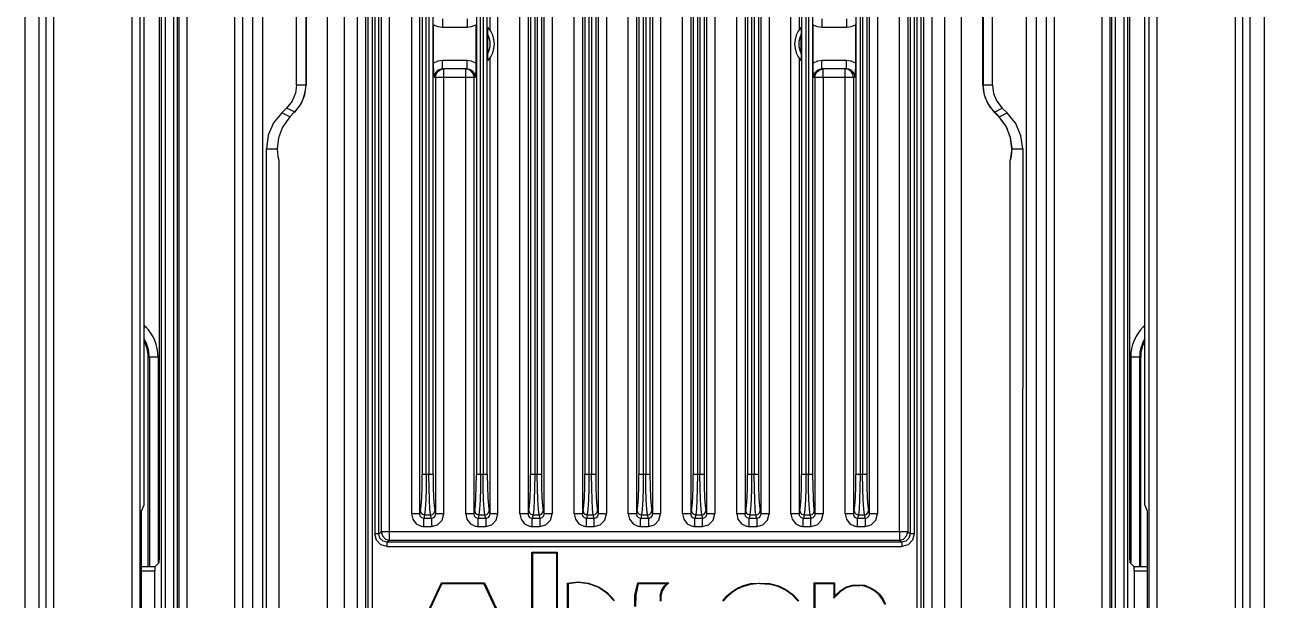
# Model space of a CAD drawing. Header units: millimetres. Extents: x -3132 to 28633, y 682 to 5849.
# Drawn here: x 23236.6 to 23385.2, y 2589.5 to 2658.5 of the extents above; entities that cross this region are included whole.
import ezdxf

# ---------------------------------------------------------------- set-up
doc = ezdxf.new("R2010")
doc.units = ezdxf.units.MM

# ---------------------------------------------------------------- blocks, each defined once
blk = doc.blocks.new('rtjg')
at = {"linetype": 'Continuous'}
for p, q in [((18415.09, 2752.42), (18415.09, 1775.2)), ((18416.76, 2753.42), (18416.76, 1774.2)), ((18417.67, 1775.24), (18417.67, 2752.38)), ((18561.11, 1775.24), (18561.11, 2752.38)), ((18562.02, 1774.2), (18562.02, 2753.42)), ((18563.69, 2752.42), (18563.69, 1775.2)), ((18442.39, 2659.79), (18442.39, 1966.32)), ((18443.62, 1965.24), (18443.62, 2659.79)), ((18535.16, 2659.79), (18535.16, 1965.24)), ((18536.38, 1966.32), (18536.38, 2659.79)), ((18451.39, 1961.97), (18451.39, 2565.63)), ((18527.39, 1964.49), (18527.39, 2565.67)), ((18447.66, 2329.38), (18447.66, 2560.47)), ((18448.77, 2560.47), (18448.77, 2329.38)), ((18448.82, 2560.47), (18448.82, 2329.38)), ((18529.96, 2329.38), (18529.96, 2560.47)), ((18530.01, 2560.47), (18530.01, 2329.38)), ((18531.12, 2329.38), (18531.12, 2560.47)), ((18461.45, 2552.7), (18461.45, 2277.94)), ((18462.45, 2277.94), (18462.45, 2552.7)), ((18471.82, 2277.94), (18471.82, 2552.72)), ((18474.45, 2277.94), (18474.45, 2552.7)), ((18475.45, 2552.7), (18475.45, 2277.94)), ((18477.33, 2552.7), (18477.33, 2277.94)), ((18478.32, 2552.72), (18478.32, 2277.94)), ((18480.95, 2277.94), (18480.95, 2552.7)), ((18481.95, 2552.7), (18481.95, 2277.94)), ((18483.83, 2552.7), (18483.83, 2277.94)), ((18484.82, 2552.72), (18484.82, 2277.94)), ((18487.45, 2277.94), (18487.45, 2552.7)), ((18488.45, 2552.7), (18488.45, 2277.94)), ((18490.33, 2552.7), (18490.33, 2277.94)), ((18491.32, 2552.72), (18491.32, 2277.94)), ((18493.95, 2277.94), (18493.95, 2552.7)), ((18494.95, 2552.7), (18494.95, 2277.94)), ((18496.83, 2552.7), (18496.83, 2277.94)), ((18497.82, 2552.72), (18497.82, 2277.94)), ((18500.45, 2277.94), (18500.45, 2552.7)), ((18501.45, 2552.7), (18501.45, 2277.94)), ((18503.33, 2552.7), (18503.33, 2277.94)), ((18504.32, 2552.72), (18504.32, 2277.94)), ((18506.95, 2277.94), (18506.95, 2552.7)), ((18516.33, 2552.7), (18516.33, 2277.94)), ((18517.32, 2552.72), (18517.32, 2277.94)), ((18454.95, 2550.7), (18454.95, 1976.9)), ((18455.95, 2550.7), (18455.95, 1976.92)), ((18457.83, 2550.7), (18457.83, 2275.76)), ((18458.83, 2275.76), (18458.82, 2550.72)), ((18519.95, 2275.76), (18519.95, 2550.7)), ((18520.95, 2550.7), (18520.95, 2275.76)), ((18522.83, 2550.7), (18522.83, 1976.92)), ((18523.82, 2550.72), (18523.82, 1976.92)), ((18453.39, 2548.07), (18453.39, 1979.55)), ((18525.39, 1979.55), (18525.39, 2548.07)), ((18462.73, 2546.24), (18462.73, 2282.63)), ((18463.23, 2282.63), (18463.23, 2546.24)), ((18463.54, 2546.24), (18463.54, 2282.63)), ((18464.04, 2282.63), (18464.04, 2546.24)), ((18469.23, 2546.24), (18469.23, 2282.63)), ((18469.73, 2282.63), (18469.73, 2546.24)), ((18470.04, 2546.24), (18470.04, 2282.63)), ((18470.54, 2282.63), (18470.54, 2546.24)), ((18475.73, 2546.24), (18475.73, 2282.63)), ((18476.23, 2546.24), (18476.23, 2282.63)), ((18476.54, 2546.24), (18476.54, 2282.63)), ((18477.04, 2546.24), (18477.04, 2282.63)), ((18482.23, 2546.24), (18482.23, 2282.63)), ((18482.73, 2546.24), (18482.73, 2282.63)), ((18483.04, 2546.24), (18483.04, 2282.63)), ((18483.54, 2546.24), (18483.54, 2282.63)), ((18488.73, 2546.24), (18488.73, 2282.63)), ((18489.23, 2546.24), (18489.23, 2282.63)), ((18489.54, 2546.24), (18489.54, 2282.63)), ((18490.04, 2546.24), (18490.04, 2282.63)), ((18495.23, 2546.24), (18495.23, 2282.63)), ((18495.73, 2546.24), (18495.73, 2282.63)), ((18496.04, 2546.24), (18496.04, 2282.63)), ((18496.54, 2546.24), (18496.54, 2282.63)), ((18501.73, 2546.24), (18501.73, 2282.63)), ((18502.23, 2546.24), (18502.23, 2282.63)), ((18502.54, 2546.24), (18502.54, 2282.63)), ((18503.04, 2546.24), (18503.04, 2282.63)), ((18508.23, 2546.24), (18508.23, 2282.63)), ((18508.73, 2546.24), (18508.73, 2282.63)), ((18509.04, 2546.24), (18509.04, 2282.63)), ((18509.54, 2546.24), (18509.54, 2282.63)), ((18514.73, 2546.24), (18514.73, 2282.63)), ((18515.23, 2546.24), (18515.23, 2282.63)), ((18515.54, 2546.24), (18515.54, 2282.63)), ((18516.04, 2546.24), (18516.04, 2282.63)), ((18456.23, 2544.24), (18456.23, 1983.38)), ((18456.73, 2544.24), (18456.73, 1983.38)), ((18457.04, 2544.24), (18457.04, 2275.52)), ((18457.54, 2275.52), (18457.54, 2544.24)), ((18521.23, 2544.24), (18521.23, 2275.52)), ((18521.73, 2544.24), (18521.73, 2275.52)), ((18522.04, 2544.24), (18522.04, 1983.38)), ((18522.54, 2544.24), (18522.54, 1983.38)), ((18470.83, 2491.57), (18470.83, 2336.05)), ((18507.95, 2491.57), (18507.95, 2336.05)), ((18547.53, 2377.81), (18547.53, 2273.11)), ((18431.25, 2273.11), (18431.25, 2374.81)), ((18537.56, 2375.36), (18537.56, 2152.26)), ((18538.55, 2151.78), (18538.55, 2375.83)), ((18544.21, 2375.83), (18544.21, 2151.78)), ((18545.21, 2152.36), (18545.21, 2375.26)), ((18545.37, 2375.02), (18545.37, 2152.6)), ((18545.87, 2152.1), (18545.87, 2375.44)), ((18546.84, 2375.51), (18546.84, 2152.11)), ((18547.34, 2151.65), (18547.34, 2375.97)), ((18431.44, 2371.8), (18431.44, 2155.82)), ((18431.96, 2156.3), (18431.96, 2371.32)), ((18433.41, 2156.78), (18433.41, 2370.84)), ((18433.56, 2371.08), (18433.56, 2156.54)), ((18434.56, 2155.97), (18434.56, 2371.65)), ((18440.22, 2371.65), (18440.22, 2155.97)), ((18441.22, 2156.44), (18441.22, 2371.18)), ((18418.59, 2161.86), (18418.59, 2365.76)), ((18560.19, 2365.76), (18560.19, 2161.86)), ((18427.91, 2357.5), (18427.91, 2170.12)), ((18428.91, 2170.12), (18428.91, 2357.5)), ((18429.39, 2278.99), (18429.39, 2357.5)), ((18549.39, 2278.99), (18549.39, 2357.5)), ((18549.87, 2357.5), (18549.87, 2170.12)), ((18550.87, 2170.12), (18550.87, 2357.5)), ((18464.11, 2332), (18464.11, 2336.62)), ((18465.17, 2337.31), (18465.17, 2336.31)), ((18465.17, 2336.31), (18468.11, 2336.31)), ((18468.11, 2337.31), (18468.11, 2336.31)), ((18469.17, 2336.62), (18469.17, 2332)), ((18509.61, 2332), (18509.61, 2336.62)), ((18510.67, 2337.31), (18510.67, 2336.31)), ((18510.67, 2336.31), (18513.61, 2336.31)), ((18513.61, 2337.31), (18513.61, 2336.31)), ((18514.67, 2336.62), (18514.67, 2332)), ((18470.61, 2333.16), (18470.61, 2335.46)), ((18508.17, 2333.16), (18508.17, 2335.46)), ((18464.11, 2331.58), (18464.11, 2332)), ((18465.17, 2331.31), (18465.17, 2332.31)), ((18468.11, 2332.31), (18465.17, 2332.31)), ((18468.11, 2331.31), (18468.11, 2332.31)), ((18470.83, 2332.57), (18470.83, 2277.94)), ((18507.95, 2332.57), (18507.95, 2277.94)), ((18509.61, 2331.58), (18509.61, 2332)), ((18510.67, 2331.31), (18510.67, 2332.31)), ((18513.61, 2332.31), (18510.67, 2332.31)), ((18513.61, 2331.31), (18513.61, 2332.31)), ((18464.17, 2330.31), (18469.11, 2330.31)), ((18464.33, 2330.31), (18464.33, 2277.94)), ((18464.95, 2331.23), (18465.18, 2331.28)), ((18468.11, 2331.31), (18465.17, 2331.31)), ((18465.33, 2331.23), (18465.32, 2331.31)), ((18465.32, 2277.94), (18465.32, 2330.31)), ((18467.95, 2277.94), (18467.95, 2331.31)), ((18468.33, 2331.23), (18468.1, 2331.28)), ((18468.95, 2277.94), (18468.95, 2330.31)), ((18469.14, 2330.71), (18469.11, 2330.31)), ((18509.67, 2330.31), (18514.61, 2330.31)), ((18509.83, 2330.31), (18509.83, 2277.94)), ((18510.45, 2331.23), (18510.68, 2331.28)), ((18513.61, 2331.31), (18510.67, 2331.31)), ((18510.83, 2331.23), (18510.82, 2331.31)), ((18510.82, 2330.31), (18510.82, 2277.94)), ((18513.45, 2277.94), (18513.45, 2331.31)), ((18513.83, 2331.23), (18513.6, 2331.28)), ((18514.45, 2330.31), (18514.45, 2277.94)), ((18514.64, 2330.71), (18514.61, 2330.31)), ((18448.82, 2329.38), (18447.66, 2329.38)), ((18531.12, 2329.38), (18529.96, 2329.38)), ((18445.9, 2326.05), (18446.48, 2326.62)), ((18446.86, 2325.57), (18445.9, 2326.05)), ((18447.42, 2326.15), (18446.48, 2326.62)), ((18447.42, 2326.15), (18446.86, 2325.57)), ((18446.93, 2325.6), (18446.86, 2325.57)), ((18447.42, 2326.15), (18447.5, 2326.17)), ((18531.28, 2326.17), (18531.31, 2326.2)), ((18531.35, 2326.14), (18532.29, 2326.62)), ((18531.87, 2325.62), (18531.85, 2325.6)), ((18531.91, 2325.56), (18532.88, 2326.05)), ((18532.29, 2326.62), (18532.88, 2326.05)), ((18444.05, 2205.88), (18444.05, 2321.74)), ((18444.05, 2321.74), (18445.35, 2321.74)), ((18533.43, 2321.74), (18534.73, 2321.74)), ((18534.73, 2321.74), (18534.72, 2205.88)), ((18445.53, 2320.36), (18445.53, 2264.78)), ((18533.25, 2264.78), (18533.25, 2320.36)), ((18429.56, 2300.39), (18429.39, 2300.57)), ((18429.39, 2300.22), (18429.56, 2300.39)), ((18549.39, 2300.57), (18549.21, 2300.39)), ((18549.21, 2300.39), (18549.39, 2300.22)), ((18429.89, 2271.57), (18429.89, 2296.73)), ((18431.08, 2296.73), (18429.89, 2296.73)), ((18430.03, 2296.73), (18430.03, 2271.57)), ((18431.08, 2296.73), (18431.08, 2272.09)), ((18548.88, 2296.73), (18547.7, 2296.73)), ((18547.7, 2296.73), (18547.7, 2272.09)), ((18548.75, 2296.73), (18548.75, 2271.57)), ((18548.88, 2271.57), (18548.88, 2296.73)), ((18464.04, 2282.63), (18462.73, 2282.63)), ((18470.54, 2282.63), (18469.23, 2282.63)), ((18477.04, 2282.63), (18475.73, 2282.63)), ((18483.54, 2282.63), (18482.23, 2282.63)), ((18490.04, 2282.63), (18488.73, 2282.63)), ((18496.54, 2282.63), (18495.23, 2282.63)), ((18503.04, 2282.63), (18501.73, 2282.63)), ((18509.54, 2282.63), (18508.23, 2282.63)), ((18516.04, 2282.63), (18514.73, 2282.63)), ((18429.09, 2278.26), (18429.39, 2278.99)), ((18429.09, 2265.47), (18429.09, 2278.26)), ((18462.45, 2277.94), (18462.53, 2278.28)), ((18464.25, 2278.28), (18464.33, 2277.94)), ((18468.95, 2277.94), (18469.03, 2278.28)), ((18470.75, 2278.28), (18470.83, 2277.94)), ((18475.45, 2277.94), (18475.53, 2278.28)), ((18477.25, 2278.28), (18477.33, 2277.94)), ((18481.95, 2277.94), (18482.03, 2278.28)), ((18483.75, 2278.28), (18483.83, 2277.94)), ((18488.45, 2277.94), (18488.53, 2278.28)), ((18490.25, 2278.28), (18490.33, 2277.94)), ((18494.95, 2277.94), (18495.03, 2278.28)), ((18496.75, 2278.28), (18496.83, 2277.94)), ((18501.45, 2277.94), (18501.53, 2278.28)), ((18503.25, 2278.28), (18503.33, 2277.94)), ((18507.95, 2277.94), (18508.03, 2278.28)), ((18509.75, 2278.28), (18509.83, 2277.94)), ((18514.45, 2277.94), (18514.53, 2278.28)), ((18516.25, 2278.28), (18516.33, 2277.94)), ((18549.69, 2278.26), (18549.39, 2278.99)), ((18549.69, 2265.47), (18549.69, 2278.26)), ((18462.45, 2277.94), (18461.45, 2277.94)), ((18463.03, 2277.8), (18462.94, 2277.38)), ((18463.87, 2277.38), (18462.94, 2277.38)), ((18463.03, 2277.8), (18463.75, 2277.8)), ((18463.87, 2277.38), (18463.75, 2277.8)), ((18463.87, 2277.38), (18463.85, 2277.19)), ((18463.85, 2277.19), (18463.85, 2276.42)), ((18465.32, 2277.94), (18464.33, 2277.94)), ((18468.95, 2277.94), (18467.95, 2277.94)), ((18469.53, 2277.8), (18469.44, 2277.38)), ((18470.37, 2277.38), (18469.44, 2277.38)), ((18469.53, 2277.8), (18470.25, 2277.8)), ((18470.37, 2277.38), (18470.25, 2277.8)), ((18470.37, 2277.38), (18470.35, 2277.19)), ((18470.35, 2277.19), (18470.35, 2276.42)), ((18471.82, 2277.94), (18470.83, 2277.94)), ((18475.45, 2277.94), (18474.45, 2277.94)), ((18476.03, 2277.8), (18475.94, 2277.38)), ((18476.87, 2277.38), (18475.94, 2277.38)), ((18476.03, 2277.8), (18476.75, 2277.8)), ((18476.87, 2277.38), (18476.75, 2277.8)), ((18476.87, 2277.38), (18476.85, 2277.19)), ((18476.85, 2277.19), (18476.85, 2276.42)), ((18478.32, 2277.94), (18477.33, 2277.94)), ((18481.95, 2277.94), (18480.95, 2277.94)), ((18482.53, 2277.8), (18482.44, 2277.38)), ((18483.37, 2277.38), (18482.44, 2277.38)), ((18482.53, 2277.8), (18483.25, 2277.8)), ((18483.37, 2277.38), (18483.25, 2277.8)), ((18484.82, 2277.94), (18483.83, 2277.94)), ((18488.45, 2277.94), (18487.45, 2277.94)), ((18489.03, 2277.8), (18488.94, 2277.38)), ((18489.87, 2277.38), (18488.94, 2277.38)), ((18489.03, 2277.8), (18489.75, 2277.8)), ((18489.87, 2277.38), (18489.75, 2277.8)), ((18489.87, 2277.38), (18489.85, 2277.19)), ((18489.85, 2277.19), (18489.85, 2276.42)), ((18491.32, 2277.94), (18490.33, 2277.94)), ((18494.95, 2277.94), (18493.95, 2277.94)), ((18495.53, 2277.8), (18495.44, 2277.38)), ((18496.37, 2277.38), (18495.44, 2277.38)), ((18495.53, 2277.8), (18496.25, 2277.8)), ((18496.37, 2277.38), (18496.25, 2277.8)), ((18497.82, 2277.94), (18496.83, 2277.94)), ((18501.45, 2277.94), (18500.45, 2277.94)), ((18502.03, 2277.8), (18501.94, 2277.38)), ((18502.87, 2277.38), (18501.94, 2277.38)), ((18502.03, 2277.8), (18502.75, 2277.8)), ((18502.87, 2277.38), (18502.75, 2277.8)), ((18502.87, 2277.38), (18502.85, 2277.19)), ((18502.85, 2277.19), (18502.85, 2276.42)), ((18504.32, 2277.94), (18503.33, 2277.94)), ((18507.95, 2277.94), (18506.95, 2277.94)), ((18508.53, 2277.8), (18508.44, 2277.38)), ((18509.37, 2277.38), (18508.44, 2277.38)), ((18508.53, 2277.8), (18509.25, 2277.8)), ((18509.37, 2277.38), (18509.25, 2277.8)), ((18510.82, 2277.94), (18509.83, 2277.94)), ((18514.45, 2277.94), (18513.45, 2277.94)), ((18515.03, 2277.8), (18514.94, 2277.38)), ((18515.87, 2277.38), (18514.94, 2277.38)), ((18515.03, 2277.8), (18515.75, 2277.8)), ((18515.87, 2277.38), (18515.75, 2277.8)), ((18515.87, 2277.38), (18515.85, 2277.19)), ((18515.85, 2277.19), (18515.85, 2276.42)), ((18517.32, 2277.94), (18516.33, 2277.94)), ((18457.54, 2275.52), (18457.04, 2275.52)), ((18457.54, 2275.52), (18457.83, 2275.76)), ((18458.34, 2275.76), (18457.83, 2275.76)), ((18458.83, 2275.76), (18458.34, 2275.76)), ((18519.95, 2275.76), (18458.83, 2275.76)), ((18462.93, 2276.42), (18463.85, 2276.42)), ((18469.43, 2276.42), (18470.35, 2276.42)), ((18475.93, 2276.42), (18476.85, 2276.42)), ((18482.43, 2276.42), (18483.35, 2276.42)), ((18488.93, 2276.42), (18489.85, 2276.42)), ((18495.43, 2276.42), (18496.35, 2276.42)), ((18501.93, 2276.42), (18502.85, 2276.42)), ((18508.43, 2276.42), (18509.35, 2276.42)), ((18514.93, 2276.42), (18515.85, 2276.42)), ((18520.95, 2275.76), (18521.23, 2275.52)), ((18521.73, 2275.52), (18521.23, 2275.52)), ((18458.83, 2274.76), (18458.54, 2274.52)), ((18458.54, 2274.02), (18458.54, 2274.52)), ((18520.24, 2274.52), (18458.54, 2274.52)), ((18458.54, 2274.02), (18520.24, 2274.02)), ((18458.83, 2274.76), (18519.96, 2274.76)), ((18520.24, 2274.52), (18519.96, 2274.76)), ((18520.24, 2274.52), (18520.24, 2274.02)), ((18475.89, 2264.97), (18475.89, 2273.31)), ((18475.96, 2273.24), (18475.89, 2273.31)), ((18475.89, 2273.31), (18478.91, 2273.31)), ((18475.96, 2273.24), (18475.96, 2264.97)), ((18475.96, 2273.24), (18478.84, 2273.24)), ((18478.84, 2273.24), (18478.91, 2273.31)), ((18478.84, 2273.24), (18478.84, 2264.38)), ((18478.91, 2273.31), (18478.91, 2264.38)), ((18430.67, 2271.57), (18429.09, 2271.57)), ((18429.09, 2271.09), (18430.69, 2271.09)), ((18430.67, 2271.57), (18431.19, 2272.09)), ((18430.67, 2271.57), (18430.69, 2271.09)), ((18430.69, 2256.53), (18430.69, 2271.09)), ((18547.59, 2272.09), (18548.1, 2271.57)), ((18548.09, 2271.09), (18548.1, 2271.57)), ((18548.09, 2271.09), (18549.69, 2271.09)), ((18548.09, 2271.09), (18548.09, 2256.53)), ((18549.69, 2271.57), (18548.1, 2271.57)), ((18459.94, 2258.72), (18465.04, 2269.65)), ((18465.09, 2269.56), (18460.08, 2258.81)), ((18465.04, 2269.65), (18470.2, 2269.65)), ((18465.09, 2269.56), (18465.04, 2269.65)), ((18465.09, 2269.56), (18470.14, 2269.56)), ((18470.14, 2269.56), (18470.2, 2269.65)), ((18475.16, 2258.81), (18470.14, 2269.56)), ((18470.2, 2269.65), (18475.3, 2258.72)), ((18480.17, 2269.6), (18481.44, 2269.75)), ((18480.17, 2266.4), (18480.17, 2269.6)), ((18480.24, 2269.54), (18480.17, 2269.6)), ((18481.44, 2269.68), (18480.24, 2269.54)), ((18480.24, 2269.54), (18480.24, 2266.51)), ((18481.44, 2269.68), (18481.44, 2269.75)), ((18481.44, 2269.75), (18482.68, 2269.6)), ((18482.66, 2269.54), (18481.44, 2269.68)), ((18482.66, 2269.54), (18482.68, 2269.6)), ((18483.84, 2269.11), (18482.66, 2269.54)), ((18482.68, 2269.6), (18483.87, 2269.17)), ((18483.84, 2269.11), (18483.87, 2269.17)), ((18483.87, 2269.17), (18484.93, 2268.47)), ((18488.25, 2268.18), (18488.58, 2269.65)), ((18488.65, 2269.56), (18488.34, 2268.17)), ((18488.58, 2269.65), (18492.3, 2269.65)), ((18488.65, 2269.56), (18488.58, 2269.65)), ((18488.65, 2269.56), (18492.08, 2269.56)), ((18491.42, 2268.71), (18491.75, 2269.25)), ((18491.82, 2269.2), (18491.5, 2268.67)), ((18491.75, 2269.25), (18492.08, 2269.56)), ((18491.75, 2269.25), (18491.82, 2269.2)), ((18492.3, 2269.65), (18491.82, 2269.2)), ((18492.08, 2269.56), (18492.3, 2269.65)), ((18500.48, 2268.97), (18501.12, 2269.27)), ((18501.13, 2269.18), (18500.52, 2268.9)), ((18501.12, 2269.27), (18502.1, 2269.57)), ((18501.13, 2269.18), (18501.12, 2269.27)), ((18502.11, 2269.45), (18501.13, 2269.18)), ((18502.1, 2269.57), (18503.23, 2269.6)), ((18502.11, 2269.45), (18502.1, 2269.54)), ((18503.23, 2269.56), (18502.11, 2269.45)), ((18503.23, 2269.56), (18503.23, 2269.65)), ((18503.23, 2269.6), (18504.39, 2269.58)), ((18503.23, 2269.56), (18504.37, 2269.47)), ((18504.37, 2269.47), (18504.39, 2269.56)), ((18505.41, 2269.2), (18504.37, 2269.47)), ((18504.39, 2269.58), (18505.45, 2269.28)), ((18505.41, 2269.2), (18505.45, 2269.28)), ((18506.3, 2268.77), (18505.41, 2269.2)), ((18505.45, 2269.28), (18506.35, 2268.85)), ((18509.72, 2269.65), (18512.18, 2269.65)), ((18509.72, 2258.72), (18509.72, 2269.65)), ((18509.81, 2269.56), (18509.72, 2269.65)), ((18509.81, 2269.56), (18512.09, 2269.56)), ((18509.81, 2269.56), (18509.81, 2258.81)), ((18512.09, 2269.56), (18512.18, 2269.65)), ((18512.09, 2269.56), (18512.09, 2267.82)), ((18512.18, 2269.65), (18512.18, 2268.03)), ((18512.84, 2268.69), (18513.54, 2269.13)), ((18513.54, 2269.13), (18514.3, 2269.37)), ((18513.58, 2269.05), (18513.54, 2269.13)), ((18514.32, 2269.27), (18513.58, 2269.05)), ((18514.3, 2269.37), (18515.2, 2269.37)), ((18514.32, 2269.27), (18514.31, 2269.36)), ((18514.32, 2269.27), (18515.19, 2269.32)), ((18515.19, 2269.32), (18515.19, 2269.41)), ((18515.76, 2269.24), (18515.19, 2269.32)), ((18515.2, 2269.37), (18515.78, 2269.35)), ((18515.76, 2269.24), (18515.78, 2269.33)), ((18516.39, 2269.02), (18515.76, 2269.24)), ((18515.78, 2269.35), (18516.42, 2269.1)), ((18484.88, 2268.42), (18483.84, 2269.11)), ((18484.88, 2268.42), (18484.93, 2268.47)), ((18485.74, 2267.5), (18484.88, 2268.42)), ((18484.93, 2268.47), (18485.79, 2267.54)), ((18488.25, 2266.81), (18488.25, 2268.18)), ((18488.34, 2268.17), (18488.25, 2268.18)), ((18488.34, 2268.17), (18488.33, 2266.82)), ((18491.26, 2268.1), (18491.42, 2268.71)), ((18491.26, 2268.1), (18491.27, 2267.44)), ((18491.26, 2268.1), (18491.35, 2268.09)), ((18491.5, 2268.67), (18491.35, 2268.09)), ((18491.35, 2268.09), (18491.36, 2267.45)), ((18491.42, 2268.71), (18491.5, 2268.67)), ((18498.75, 2267.52), (18499.28, 2268.08)), ((18499.34, 2268.02), (18498.82, 2267.46)), ((18499.28, 2268.08), (18499.87, 2268.58)), ((18499.34, 2268.02), (18499.28, 2268.08)), ((18499.93, 2268.51), (18499.34, 2268.02)), ((18499.87, 2268.58), (18500.48, 2268.97)), ((18499.93, 2268.51), (18499.87, 2268.58)), ((18500.52, 2268.9), (18499.93, 2268.51)), ((18500.52, 2268.9), (18500.48, 2268.97)), ((18506.3, 2268.77), (18506.35, 2268.85)), ((18507.1, 2268.19), (18506.3, 2268.77)), ((18506.35, 2268.85), (18507.16, 2268.25)), ((18507.1, 2268.19), (18507.16, 2268.25)), ((18507.82, 2267.43), (18507.1, 2268.19)), ((18507.16, 2268.25), (18507.88, 2267.48)), ((18512.9, 2268.62), (18512.09, 2267.82)), ((18512.09, 2267.82), (18512.18, 2268.03)), ((18512.18, 2268.03), (18512.84, 2268.69)), ((18512.9, 2268.62), (18512.84, 2268.69)), ((18513.58, 2269.05), (18512.9, 2268.62)), ((18516.39, 2269.02), (18516.42, 2269.1)), ((18517.02, 2268.66), (18516.39, 2269.02)), ((18516.42, 2269.1), (18517.07, 2268.73)), ((18517.02, 2268.66), (18517.07, 2268.73)), ((18517.51, 2268.21), (18517.02, 2268.66)), ((18517.07, 2268.73), (18517.58, 2268.27)), ((18517.51, 2268.21), (18517.58, 2268.27)), ((18517.93, 2267.63), (18517.51, 2268.21)), ((18517.58, 2268.27), (18518, 2267.68)), ((18517.93, 2267.63), (18518, 2267.68)), ((18518, 2267.68), (18518.29, 2267.09)), ((18518.21, 2267.06), (18517.93, 2267.63))]:
    blk.add_line(p, q, dxfattribs=at)
for points in [[(18432.91, 2371.33), (18432.91, 2156.36), (18432.91, 2156.28)], [(18464.11, 2336.62), (18464.61, 2336.39), (18465.17, 2336.31)], [(18468.11, 2336.31), (18468.66, 2336.39), (18469.17, 2336.62)], [(18470.61, 2335.46), (18470.61, 2335.72), (18470.61, 2335.95), (18470.62, 2336.14), (18470.63, 2336.26), (18470.64, 2336.29)], [(18508.14, 2336.29), (18508.15, 2336.26), (18508.16, 2336.14), (18508.17, 2335.95), (18508.17, 2335.72), (18508.17, 2335.46)], [(18509.61, 2336.62), (18510.11, 2336.39), (18510.67, 2336.31)], [(18513.61, 2336.31), (18514.19, 2336.4), (18514.67, 2336.62)], [(18470.64, 2332.32), (18470.63, 2332.36), (18470.62, 2332.48), (18470.61, 2332.67), (18470.61, 2332.9), (18470.61, 2333.16)], [(18508.17, 2333.16), (18508.17, 2332.9), (18508.17, 2332.67), (18508.16, 2332.48), (18508.15, 2332.36), (18508.14, 2332.32)], [(18465.17, 2332.31), (18464.62, 2332.23), (18464.11, 2332)], [(18464.17, 2330.31), (18464.14, 2330.72), (18464.12, 2331.14), (18464.11, 2331.58)], [(18469.17, 2332), (18468.66, 2332.23), (18468.11, 2332.31)], [(18469.17, 2332), (18469.17, 2331.56), (18469.15, 2331.13), (18469.14, 2330.71)], [(18510.67, 2332.31), (18510.12, 2332.23), (18509.61, 2332)], [(18509.67, 2330.31), (18509.64, 2330.72), (18509.62, 2331.14), (18509.61, 2331.58)], [(18514.67, 2332), (18514.16, 2332.23), (18513.61, 2332.31)], [(18514.67, 2332), (18514.67, 2331.56), (18514.65, 2331.13), (18514.64, 2330.71)], [(18464.54, 2331.08), (18464.36, 2330.9), (18464.22, 2330.62), (18464.17, 2330.31)], [(18464.33, 2330.31), (18464.41, 2330.69), (18464.62, 2331.02), (18464.95, 2331.23)], [(18465.17, 2331.31), (18464.86, 2331.26), (18464.58, 2331.12), (18464.54, 2331.08)], [(18465.32, 2330.31), (18465.33, 2330.69), (18465.33, 2331.23)], [(18468.74, 2331.08), (18468.7, 2331.12), (18468.42, 2331.26), (18468.11, 2331.31)], [(18468.95, 2330.31), (18468.87, 2330.69), (18468.66, 2331.01), (18468.33, 2331.23)], [(18469.11, 2330.31), (18469.06, 2330.62), (18468.92, 2330.9), (18468.74, 2331.08)], [(18510.04, 2331.08), (18509.86, 2330.9), (18509.72, 2330.62), (18509.67, 2330.31)], [(18509.83, 2330.31), (18509.91, 2330.69), (18510.12, 2331.02), (18510.45, 2331.23)], [(18510.67, 2331.31), (18510.36, 2331.26), (18510.08, 2331.12), (18510.04, 2331.08)], [(18510.82, 2330.31), (18510.83, 2330.69), (18510.83, 2331.23)], [(18514.24, 2331.08), (18514.15, 2331.15), (18513.89, 2331.27), (18513.61, 2331.31)], [(18514.45, 2330.31), (18514.37, 2330.69), (18514.16, 2331.01), (18513.83, 2331.23)], [(18514.61, 2330.31), (18514.59, 2330.52), (18514.51, 2330.75), (18514.36, 2330.97), (18514.24, 2331.08)], [(18447.66, 2329.38), (18447.53, 2328.39), (18447.13, 2327.45), (18446.48, 2326.62)], [(18448.77, 2329.38), (18448.68, 2328.51), (18448.43, 2327.66), (18448.01, 2326.86), (18447.42, 2326.15)], [(18447.5, 2326.17), (18448.21, 2327.11), (18448.66, 2328.21), (18448.82, 2329.38)], [(18529.96, 2329.38), (18530.11, 2328.21), (18530.57, 2327.11), (18531.28, 2326.17)], [(18531.31, 2326.2), (18530.91, 2326.66), (18530.55, 2327.24), (18530.29, 2327.81), (18530.13, 2328.36), (18530.04, 2328.89), (18530.01, 2329.38)], [(18531.12, 2329.38), (18531.25, 2328.38), (18531.65, 2327.44), (18532.29, 2326.62)], [(18445.9, 2326.05), (18444.92, 2324.83), (18444.28, 2323.37), (18444.06, 2321.74)], [(18531.87, 2325.62), (18531.74, 2325.76), (18531.55, 2325.95), (18531.31, 2326.2)], [(18531.85, 2325.6), (18532.72, 2324.44), (18533.24, 2323.14), (18533.43, 2321.76), (18533.25, 2320.36)], [(18533.43, 2321.74), (18533.28, 2323.04), (18532.79, 2324.35), (18531.87, 2325.62)], [(18534.73, 2321.74), (18534.52, 2323.27), (18533.9, 2324.75), (18532.88, 2326.05)], [(18446.86, 2325.57), (18445.99, 2324.34), (18445.5, 2323.04), (18445.35, 2321.74)], [(18445.35, 2321.74), (18445.37, 2321.28), (18445.43, 2320.82), (18445.53, 2320.36)], [(18533.43, 2321.74), (18533.41, 2321.28), (18533.35, 2320.82), (18533.25, 2320.36)], [(18462.53, 2278.28), (18462.61, 2278.89), (18462.68, 2279.89), (18462.72, 2281.17), (18462.73, 2282.63)], [(18463.23, 2282.63), (18463.22, 2281.02), (18463.18, 2279.59), (18463.11, 2278.47), (18463.03, 2277.8)], [(18463.75, 2277.8), (18463.67, 2278.47), (18463.6, 2279.59), (18463.56, 2281.02), (18463.54, 2282.63)], [(18464.04, 2282.63), (18464.06, 2281.17), (18464.1, 2279.89), (18464.17, 2278.89), (18464.25, 2278.28)], [(18469.03, 2278.28), (18469.11, 2278.89), (18469.18, 2279.89), (18469.22, 2281.17), (18469.23, 2282.63)], [(18469.73, 2282.63), (18469.72, 2281.02), (18469.68, 2279.59), (18469.61, 2278.47), (18469.53, 2277.8)], [(18470.25, 2277.8), (18470.17, 2278.47), (18470.1, 2279.59), (18470.06, 2281.02), (18470.04, 2282.63)], [(18470.54, 2282.63), (18470.56, 2281.17), (18470.6, 2279.89), (18470.67, 2278.89), (18470.75, 2278.28)], [(18475.53, 2278.28), (18475.61, 2278.89), (18475.68, 2279.89), (18475.72, 2281.17), (18475.73, 2282.63)], [(18476.23, 2282.63), (18476.22, 2281.02), (18476.18, 2279.59), (18476.11, 2278.47), (18476.03, 2277.8)], [(18476.75, 2277.8), (18476.67, 2278.47), (18476.6, 2279.59), (18476.56, 2281.02), (18476.54, 2282.63)], [(18477.04, 2282.63), (18477.06, 2281.17), (18477.1, 2279.89), (18477.17, 2278.89), (18477.25, 2278.28)], [(18482.03, 2278.28), (18482.11, 2278.89), (18482.18, 2279.89), (18482.22, 2281.17), (18482.23, 2282.63)], [(18482.73, 2282.63), (18482.72, 2281.02), (18482.68, 2279.59), (18482.61, 2278.47), (18482.53, 2277.8)], [(18483.25, 2277.8), (18483.17, 2278.47), (18483.1, 2279.59), (18483.06, 2281.02), (18483.04, 2282.63)], [(18483.54, 2282.63), (18483.56, 2281.17), (18483.6, 2279.89), (18483.67, 2278.89), (18483.75, 2278.28)], [(18488.53, 2278.28), (18488.61, 2278.89), (18488.68, 2279.89), (18488.72, 2281.17), (18488.73, 2282.63)], [(18489.23, 2282.63), (18489.22, 2281.02), (18489.18, 2279.59), (18489.11, 2278.47), (18489.03, 2277.8)], [(18489.75, 2277.8), (18489.67, 2278.47), (18489.6, 2279.59), (18489.56, 2281.02), (18489.54, 2282.63)], [(18490.04, 2282.63), (18490.06, 2281.17), (18490.1, 2279.89), (18490.17, 2278.89), (18490.25, 2278.28)], [(18495.03, 2278.28), (18495.11, 2278.89), (18495.18, 2279.89), (18495.22, 2281.17), (18495.23, 2282.63)], [(18495.73, 2282.63), (18495.72, 2281.02), (18495.68, 2279.59), (18495.61, 2278.47), (18495.53, 2277.8)], [(18496.25, 2277.8), (18496.17, 2278.47), (18496.1, 2279.59), (18496.06, 2281.02), (18496.04, 2282.63)], [(18496.54, 2282.63), (18496.56, 2281.17), (18496.6, 2279.89), (18496.67, 2278.89), (18496.75, 2278.28)], [(18501.53, 2278.28), (18501.61, 2278.89), (18501.68, 2279.89), (18501.72, 2281.17), (18501.73, 2282.63)], [(18502.23, 2282.63), (18502.22, 2281.02), (18502.18, 2279.59), (18502.11, 2278.47), (18502.03, 2277.8)], [(18502.75, 2277.8), (18502.67, 2278.47), (18502.6, 2279.59), (18502.56, 2281.02), (18502.54, 2282.63)], [(18503.04, 2282.63), (18503.06, 2281.17), (18503.1, 2279.89), (18503.17, 2278.89), (18503.25, 2278.28)], [(18508.03, 2278.28), (18508.11, 2278.89), (18508.18, 2279.89), (18508.22, 2281.17), (18508.23, 2282.63)], [(18508.73, 2282.63), (18508.72, 2281.02), (18508.68, 2279.59), (18508.61, 2278.47), (18508.53, 2277.8)], [(18509.25, 2277.8), (18509.17, 2278.47), (18509.1, 2279.59), (18509.06, 2281.02), (18509.04, 2282.63)], [(18509.54, 2282.63), (18509.56, 2281.17), (18509.6, 2279.89), (18509.67, 2278.89), (18509.75, 2278.28)], [(18514.53, 2278.28), (18514.61, 2278.89), (18514.68, 2279.89), (18514.72, 2281.17), (18514.73, 2282.63)], [(18515.23, 2282.63), (18515.22, 2281.02), (18515.18, 2279.59), (18515.11, 2278.47), (18515.03, 2277.8)], [(18515.75, 2277.8), (18515.67, 2278.47), (18515.6, 2279.59), (18515.56, 2281.02), (18515.54, 2282.63)], [(18516.04, 2282.63), (18516.06, 2281.17), (18516.1, 2279.89), (18516.17, 2278.89), (18516.25, 2278.28)], [(18462.53, 2278.28), (18462.59, 2278.05), (18462.77, 2277.87), (18463.03, 2277.8)], [(18463.75, 2277.8), (18463.99, 2277.86), (18464.18, 2278.04), (18464.25, 2278.28)], [(18469.03, 2278.28), (18469.09, 2278.05), (18469.27, 2277.87), (18469.53, 2277.8)], [(18470.25, 2277.8), (18470.49, 2277.86), (18470.68, 2278.04), (18470.75, 2278.28)], [(18475.53, 2278.28), (18475.59, 2278.05), (18475.77, 2277.87), (18476.03, 2277.8)], [(18476.75, 2277.8), (18476.99, 2277.86), (18477.18, 2278.04), (18477.25, 2278.28)], [(18482.03, 2278.28), (18482.09, 2278.05), (18482.27, 2277.87), (18482.53, 2277.8)], [(18483.25, 2277.8), (18483.49, 2277.86), (18483.68, 2278.04), (18483.75, 2278.28)], [(18488.53, 2278.28), (18488.59, 2278.05), (18488.77, 2277.87), (18489.03, 2277.8)], [(18489.75, 2277.8), (18489.99, 2277.86), (18490.18, 2278.04), (18490.25, 2278.28)], [(18495.03, 2278.28), (18495.09, 2278.05), (18495.27, 2277.87), (18495.53, 2277.8)], [(18496.25, 2277.8), (18496.49, 2277.86), (18496.68, 2278.04), (18496.75, 2278.28)], [(18501.53, 2278.28), (18501.59, 2278.05), (18501.77, 2277.87), (18502.03, 2277.8)], [(18502.75, 2277.8), (18502.99, 2277.86), (18503.18, 2278.04), (18503.25, 2278.28)], [(18508.03, 2278.28), (18508.09, 2278.05), (18508.27, 2277.87), (18508.53, 2277.8)], [(18509.25, 2277.8), (18509.49, 2277.86), (18509.68, 2278.04), (18509.75, 2278.28)], [(18514.53, 2278.28), (18514.59, 2278.05), (18514.77, 2277.87), (18515.03, 2277.8)], [(18515.75, 2277.8), (18515.99, 2277.86), (18516.18, 2278.04), (18516.25, 2278.28)], [(18461.45, 2277.94), (18461.6, 2277.27), (18462.02, 2276.74), (18462.6, 2276.46)], [(18462.94, 2277.38), (18462.7, 2277.44), (18462.51, 2277.65), (18462.45, 2277.94)], [(18462.93, 2276.42), (18462.93, 2277.18), (18462.94, 2277.38)], [(18463.85, 2276.42), (18464.58, 2276.62), (18465.12, 2277.17), (18465.32, 2277.94)], [(18464.33, 2277.94), (18464.27, 2277.66), (18464.09, 2277.45), (18463.87, 2277.38)], [(18467.95, 2277.94), (18468.1, 2277.27), (18468.52, 2276.74), (18469.1, 2276.46)], [(18469.44, 2277.38), (18469.2, 2277.44), (18469.01, 2277.65), (18468.95, 2277.94)], [(18469.43, 2276.42), (18469.43, 2277.18), (18469.44, 2277.38)], [(18470.35, 2276.42), (18471.08, 2276.62), (18471.62, 2277.17), (18471.82, 2277.94)], [(18470.83, 2277.94), (18470.77, 2277.66), (18470.59, 2277.45), (18470.37, 2277.38)], [(18474.45, 2277.94), (18474.6, 2277.27), (18475.02, 2276.74), (18475.6, 2276.46)], [(18475.94, 2277.38), (18475.7, 2277.44), (18475.51, 2277.65), (18475.45, 2277.94)], [(18475.93, 2276.42), (18475.93, 2277.18), (18475.94, 2277.38)], [(18476.85, 2276.42), (18477.58, 2276.62), (18478.12, 2277.17), (18478.32, 2277.94)], [(18477.33, 2277.94), (18477.27, 2277.66), (18477.09, 2277.45), (18476.87, 2277.38)], [(18480.95, 2277.94), (18481.1, 2277.27), (18481.52, 2276.74), (18482.1, 2276.46)], [(18482.44, 2277.38), (18482.2, 2277.44), (18482.01, 2277.65), (18481.95, 2277.94)], [(18482.43, 2276.42), (18482.43, 2277.18), (18482.44, 2277.38)], [(18483.35, 2276.42), (18484.08, 2276.62), (18484.62, 2277.17), (18484.82, 2277.94)], [(18483.35, 2276.42), (18483.35, 2277.18), (18483.37, 2277.38)], [(18483.83, 2277.94), (18483.77, 2277.66), (18483.59, 2277.45), (18483.37, 2277.38)], [(18487.45, 2277.94), (18487.6, 2277.27), (18488.02, 2276.74), (18488.6, 2276.46)], [(18488.94, 2277.38), (18488.7, 2277.44), (18488.51, 2277.65), (18488.45, 2277.94)], [(18488.93, 2276.42), (18488.93, 2277.18), (18488.94, 2277.38)], [(18489.85, 2276.42), (18490.58, 2276.62), (18491.12, 2277.17), (18491.32, 2277.94)], [(18490.33, 2277.94), (18490.27, 2277.66), (18490.09, 2277.45), (18489.87, 2277.38)], [(18493.95, 2277.94), (18494.1, 2277.27), (18494.52, 2276.74), (18495.1, 2276.46)], [(18495.44, 2277.38), (18495.2, 2277.44), (18495.01, 2277.65), (18494.95, 2277.94)], [(18495.43, 2276.42), (18495.43, 2277.18), (18495.44, 2277.38)], [(18496.35, 2276.42), (18497.08, 2276.62), (18497.62, 2277.17), (18497.82, 2277.94)], [(18496.35, 2276.42), (18496.35, 2277.18), (18496.37, 2277.38)], [(18496.83, 2277.94), (18496.77, 2277.66), (18496.59, 2277.45), (18496.37, 2277.38)], [(18500.45, 2277.94), (18500.6, 2277.27), (18501.02, 2276.74), (18501.6, 2276.46)], [(18501.94, 2277.38), (18501.7, 2277.44), (18501.51, 2277.65), (18501.45, 2277.94)], [(18501.93, 2276.42), (18501.93, 2277.18), (18501.94, 2277.38)], [(18502.85, 2276.42), (18503.58, 2276.62), (18504.12, 2277.17), (18504.32, 2277.94)], [(18503.33, 2277.94), (18503.27, 2277.66), (18503.09, 2277.45), (18502.87, 2277.38)], [(18506.95, 2277.94), (18507.1, 2277.27), (18507.52, 2276.74), (18508.1, 2276.46)], [(18508.44, 2277.38), (18508.2, 2277.44), (18508.01, 2277.65), (18507.95, 2277.94)], [(18508.43, 2276.42), (18508.43, 2277.18), (18508.44, 2277.38)], [(18509.35, 2276.42), (18510.08, 2276.62), (18510.62, 2277.17), (18510.82, 2277.94)], [(18509.35, 2276.42), (18509.35, 2277.18), (18509.37, 2277.38)], [(18509.83, 2277.94), (18509.77, 2277.66), (18509.59, 2277.45), (18509.37, 2277.38)], [(18513.45, 2277.94), (18513.6, 2277.27), (18514.02, 2276.74), (18514.6, 2276.46)], [(18514.94, 2277.38), (18514.7, 2277.44), (18514.51, 2277.65), (18514.45, 2277.94)], [(18514.93, 2276.42), (18514.93, 2277.18), (18514.94, 2277.38)], [(18515.85, 2276.42), (18516.58, 2276.62), (18517.12, 2277.17), (18517.32, 2277.94)], [(18516.33, 2277.94), (18516.27, 2277.66), (18516.09, 2277.45), (18515.87, 2277.38)], [(18458.54, 2274.02), (18457.79, 2274.22), (18457.25, 2274.77), (18457.04, 2275.52)], [(18458.54, 2274.52), (18458.04, 2274.65), (18457.67, 2275.02), (18457.54, 2275.52)], [(18457.83, 2275.76), (18457.96, 2275.27), (18458.34, 2274.89), (18458.83, 2274.76)], [(18458.83, 2274.76), (18458.83, 2275.27), (18458.83, 2275.76)], [(18462.6, 2276.46), (18462.71, 2276.44), (18462.82, 2276.42), (18462.93, 2276.42)], [(18469.1, 2276.46), (18469.21, 2276.44), (18469.32, 2276.42), (18469.43, 2276.42)], [(18475.6, 2276.46), (18475.71, 2276.44), (18475.82, 2276.42), (18475.93, 2276.42)], [(18482.1, 2276.46), (18482.21, 2276.44), (18482.32, 2276.42), (18482.43, 2276.42)], [(18488.6, 2276.46), (18488.71, 2276.44), (18488.82, 2276.42), (18488.93, 2276.42)], [(18495.1, 2276.46), (18495.21, 2276.44), (18495.32, 2276.42), (18495.43, 2276.42)], [(18501.6, 2276.46), (18501.71, 2276.44), (18501.82, 2276.42), (18501.93, 2276.42)], [(18508.1, 2276.46), (18508.21, 2276.44), (18508.32, 2276.42), (18508.43, 2276.42)], [(18514.6, 2276.46), (18514.71, 2276.44), (18514.82, 2276.42), (18514.93, 2276.42)], [(18519.95, 2275.76), (18519.95, 2275.27), (18519.95, 2274.91), (18519.96, 2274.76)], [(18520.95, 2275.76), (18520.43, 2275.76), (18519.95, 2275.76)], [(18519.96, 2274.76), (18520.45, 2274.9), (18520.82, 2275.28), (18520.95, 2275.76)], [(18521.23, 2275.52), (18521.1, 2275.02), (18520.71, 2274.64), (18520.24, 2274.52)], [(18521.73, 2275.52), (18521.53, 2274.77), (18520.99, 2274.22), (18520.24, 2274.02)], [(18431.19, 2272.09), (18431.21, 2272.22), (18431.23, 2272.57), (18431.25, 2273.11)], [(18547.53, 2273.11), (18547.55, 2272.57), (18547.57, 2272.22), (18547.59, 2272.09)]]:
    blk.add_lwpolyline(points, dxfattribs=at)
for centre, radius, start, end in [((18468.39, 2334.31), 3, 318.583, 41.417), ((18510.39, 2334.31), 3, 138.583, 221.417), ((18468.39, 2334.31), 2.5, 332.5464, 27.4536), ((18510.39, 2334.31), 2.5, 152.5464, 207.4536), ((18425.89, 2296.73), 5.19, 0, 45), ((18552.88, 2296.73), 5.19, 135, 180), ((18425.89, 2296.73), 4.13, 0, 31.9694), ((18552.88, 2296.73), 4.13, 148.0305, 180), ((18425.89, 2296.73), 4, 0, 28.8834), ((18552.88, 2296.73), 4, 151.1166, 180)]:
    blk.add_arc(centre, radius, start, end, dxfattribs=at)
blk.add_ellipse((18527.39, 2329.32), major_axis=(-15.51, 15.53), ratio=0.024678, start_param=-1.837571, end_param=-1.799613, dxfattribs=at)
blk = doc.blocks.new('*U107')
blk.add_blockref('rtjg', (-18489.39, -2267.31))
blk = doc.blocks.new('*U108')
at = {"color": 0, "linetype": 'ByBlock', "lineweight": -2, "transparency": 16777216}
blk.add_blockref('*U107', (0, 0), dxfattribs=at)

msp = doc.modelspace()

# ---------------------------------------------------------------- block references
msp.add_blockref('*U108', (23310.901, 2589.228))

doc.saveas('drawing.dxf')
